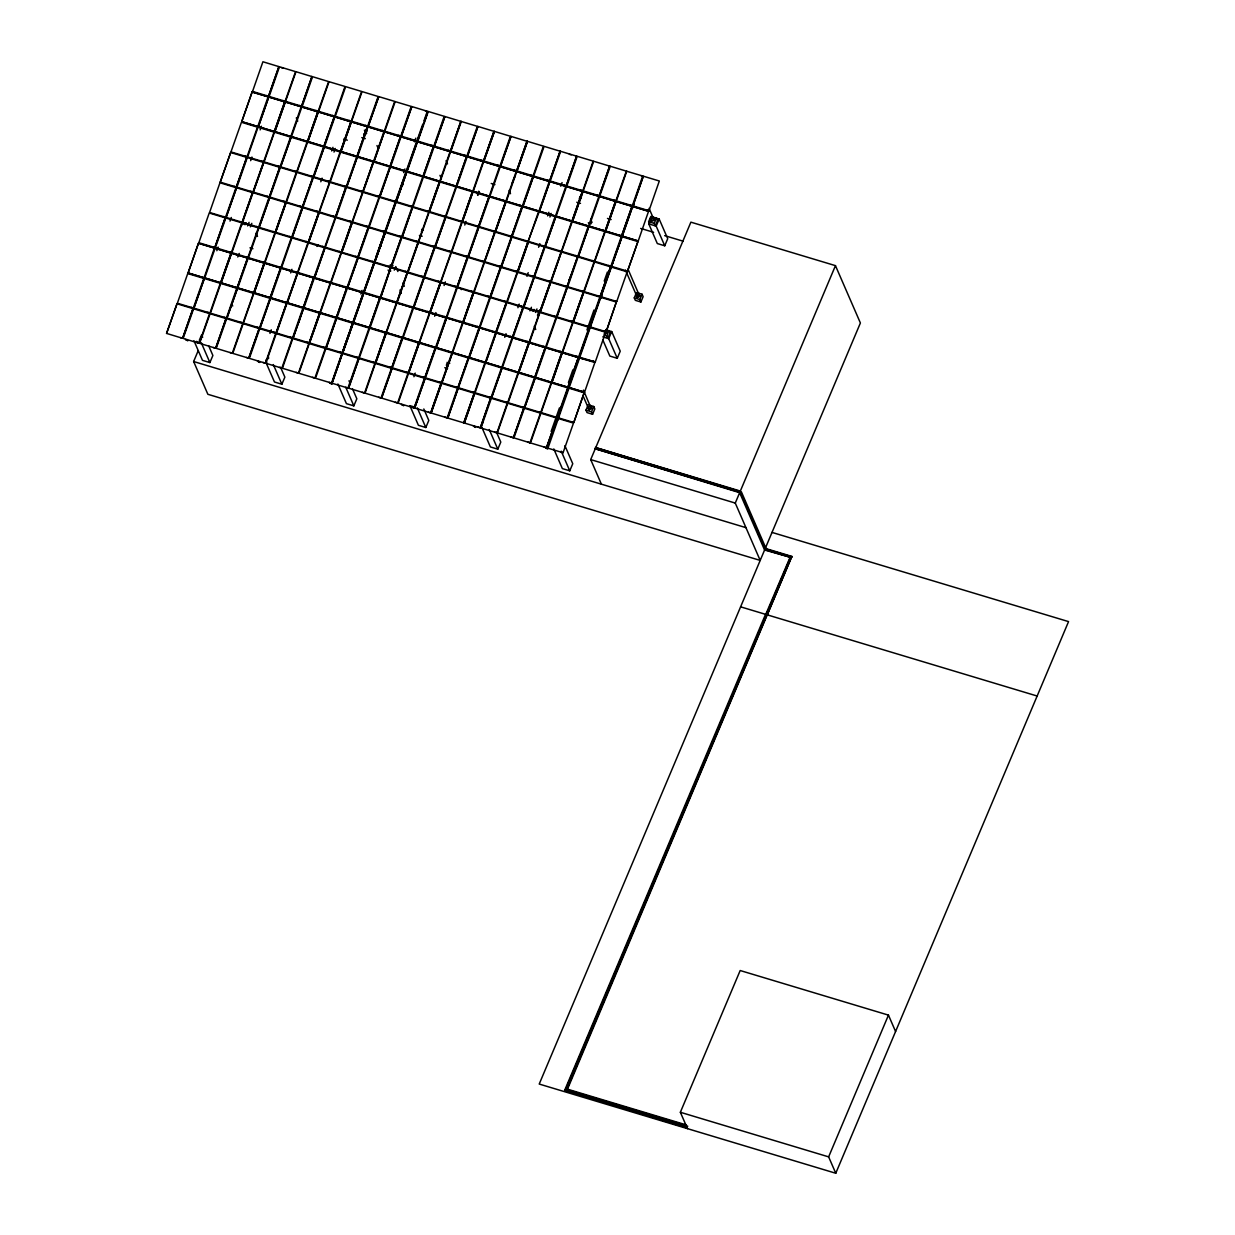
<?xml version="1.0" encoding="UTF-8"?>
<svg xmlns="http://www.w3.org/2000/svg" width="1235" height="1235" viewBox="0 0 1235 1235"><rect width="100%" height="100%" fill="white"/><g stroke="black" fill="none" stroke-linecap="round" stroke-linejoin="round"><path stroke-width="1.5" d="M767.367 614.521L791.851 556.398L766.086 548.649M767.599 615.076L765.715 613.903L564.657 1090.335L685.919 1127.524L686.32 1124.931L566.865 1088.992L767.259 614.135M605.86 330.702L606.169 331.644L616.358 302.004L606.138 331.968L604.517 332.987M636.658 295.211L637.97 296.647L639.282 295.288L628.09 269.369M390.924 267.578L407.21 272.626L396.79 302.266L380.766 297.403L390.908 267.516M606.864 332.416L605.767 329.575M590.577 405.481L591.966 408.43L588.694 409.974L587.891 407.303M654.643 220.015L653.253 217.051L649.981 218.61L651.37 221.544L654.365 220.139M639.992 296.307L638.881 293.22L635.608 294.764M166.54 333.404L176.96 303.764L193.031 308.642L182.61 338.297L166.586 333.419L177.037 303.841M187.751 273.522L177.361 303.239L193.339 308.04L203.775 278.4L187.782 273.583M188.09 272.981L198.48 243.264L214.427 248.065L198.434 243.249L188.09 272.981L204.084 277.782L214.427 248.065M220.231 182.147L230.652 152.507L246.722 157.385L236.302 187.041L220.231 182.147L230.698 152.522M252.527 91.483L262.916 61.765L278.94 66.644L268.52 96.284L252.496 91.405M192.953 308.565L182.61 338.297L180.31 337.541M214.828 247.54L225.156 217.808L209.224 213.022L198.835 242.724L214.828 247.54L225.249 217.885M225.557 217.283L235.978 187.643L219.953 182.765L209.579 212.482L225.557 217.283L223.257 216.542M236.302 187.041L246.722 157.385M193.617 308.765L183.15 338.405L199.221 343.284L209.549 313.567L193.648 308.827M193.88 308.148L204.346 278.523L220.293 283.309L209.95 313.042L193.926 308.163L204.346 278.523M247.031 156.783L257.451 127.143L241.442 122.265L230.96 151.905L247.031 156.783L244.731 156.042M257.775 126.541L241.782 121.663L252.125 92.007L241.705 121.647L257.775 126.541L268.118 96.809L252.172 92.023L268.118 96.809M278.848 66.566L268.52 96.284L266.204 95.543M204.701 277.983L215.091 248.266L231.038 253.067L220.695 282.784L204.624 277.89L220.695 282.784M226.098 217.391L236.518 187.751L252.588 192.629L242.168 222.285L226.144 217.406L236.595 187.828M247.309 157.509L236.919 187.226L252.913 192.027L263.333 162.387L247.34 157.571M258.362 126.665L268.736 96.994L284.729 101.81L274.386 131.528L258.316 126.649L274.386 131.528M258.393 126.726L268.782 97.009L284.806 101.888M220.617 282.707L231.038 253.067M231.424 252.527L241.767 222.809L225.835 218.008L215.353 247.648L231.424 252.527L229.123 251.786M252.511 192.552L242.168 222.285L239.868 221.544M231.547 253.221L221.08 282.846L237.151 287.74L247.571 258.084L237.151 287.74L221.127 282.861L231.501 253.206L247.494 258.007L231.593 253.283M263.642 161.785L274.062 132.13L257.991 127.251L247.648 156.969L263.642 161.785L261.341 161.029M274.293 131.45L284.729 101.81M242.292 222.964L231.902 252.681L247.895 257.482L258.316 227.842L242.322 223.026M253.299 192.104L263.719 162.449L279.789 167.343L269.369 196.982L253.299 192.104L263.796 162.526M285.115 101.285L295.536 71.63L279.465 66.752L269.137 96.469L285.115 101.285L282.815 100.529M285.239 101.965L274.865 131.666L290.842 136.483L301.186 106.75L285.239 101.965L301.186 106.75M285.285 102.026L274.865 131.666L290.842 136.483L288.542 135.742M215.677 348.239L226.02 318.506L215.677 348.239L199.607 343.345L210.074 313.721L226.098 318.599M226.422 317.982L236.75 288.264L220.818 283.463L210.429 313.181L226.422 317.982L224.122 317.241M258.64 227.24L268.968 197.507L253.036 192.722L242.554 222.346L258.64 227.24L256.324 226.484M269.369 196.982L279.712 167.265M226.947 318.09L237.429 288.465L253.453 293.343L243.017 322.983L226.947 318.09L237.429 288.465M280.113 166.74L290.534 137.085L274.463 132.207L264.12 161.924L280.113 166.74L277.813 165.984M301.587 106.225L311.93 76.508L301.587 106.225L285.563 101.363L295.983 71.707L312.007 76.585M237.768 287.925L248.158 258.208L264.182 263.086L253.762 292.726L237.768 287.925L253.762 292.726L264.105 263.009L248.189 258.269M258.902 227.966L248.513 257.667L264.506 262.484L274.926 232.828L258.933 228.027M259.165 227.348L269.585 197.693L285.655 202.586L275.235 232.226L259.211 227.363L269.678 197.77M280.638 166.849L291.12 137.208L307.052 142.01L296.709 171.727L280.638 166.849L291.151 137.27M291.46 136.668L301.849 106.966L317.796 111.752L307.453 141.485L291.429 136.606L307.453 141.485L317.796 111.752M232.288 353.241L242.708 323.585L226.638 318.707L216.218 348.347L232.288 353.241L229.988 352.484M259.165 328.541L243.172 323.678L232.767 353.38L248.744 358.181L259.165 328.541L248.744 358.181L246.444 357.44M254.209 292.819L264.583 263.148L280.561 267.964L270.233 297.681L254.163 292.803L270.233 297.681M285.98 201.984L296.323 172.252L280.376 167.466L269.909 197.091L285.98 201.984L283.679 201.228M254.24 292.88L264.63 263.163L280.654 268.041L270.141 297.604M275.637 232.303L286.103 202.663L302.035 207.465L291.707 237.182L275.637 232.303L286.103 202.663M318.198 111.227L328.618 81.587L312.548 76.694L302.204 106.411L318.198 111.227L315.882 110.486M307.855 141.546L318.275 111.891L334.345 116.785L323.925 146.425L307.855 141.546L323.925 146.425M307.932 141.624L318.321 111.906L334.345 116.785M329.05 81.664L318.661 111.366L334.654 116.183L344.997 86.45L329.081 81.726M259.489 327.939L269.909 298.283L253.839 293.405L243.418 323.045L259.489 327.939L257.189 327.198M280.962 267.439L291.306 237.707L275.359 232.921L264.969 262.623L280.962 267.439L278.662 266.683M259.751 328.664L249.362 358.366L265.355 363.183L275.698 333.45L259.782 328.726M260.029 328.047L270.45 298.391L286.52 303.285L276.1 332.925L260.029 328.047L270.496 298.407M312.856 177.284L302.436 206.94L286.458 202.123L296.848 172.406L312.856 177.284L302.436 206.94L300.136 206.183M313.181 176.682L323.524 146.95L307.577 142.164L297.11 171.788L313.181 176.682L310.88 175.941M323.832 146.347L334.253 116.707M270.851 297.867L281.225 268.165L297.249 273.028L286.829 302.683L270.805 297.805M292.232 237.29L302.668 207.65L318.738 212.528L308.318 242.183L292.325 237.367L302.668 207.65M313.443 177.408L302.976 207.048L319.047 211.926L329.467 182.286L313.474 177.469M313.721 176.79L324.188 147.15L340.119 151.951L329.791 181.684L313.767 176.806L324.218 147.227M334.917 116.908L324.543 146.61L340.52 151.426L350.941 121.786L334.87 116.893L350.941 121.786M276.1 332.925L286.52 303.285M297.573 272.426L307.916 242.708L291.969 237.907L281.58 267.625L297.573 272.426L295.273 271.685M308.318 242.183L318.738 212.528M265.834 363.322L276.223 333.62L292.247 338.483L281.827 368.138L265.803 363.26M287.23 302.745L297.65 273.105L313.644 277.906L303.301 307.638L287.23 302.745L303.301 307.638M340.52 151.426L350.863 121.694M287.307 302.822L297.697 273.12M308.441 242.863L297.959 272.503L314.03 277.381L324.45 247.741L308.472 242.925M308.704 242.245L319.17 212.605L335.194 217.483L324.774 247.139L308.75 242.261L319.201 212.682M351.265 121.169L361.608 91.452L345.661 86.651L335.272 116.368L351.265 121.169L348.965 120.428M340.644 152.106L330.254 181.823L346.248 186.624L356.668 156.984L340.69 152.167M351.388 121.864L340.999 151.565L356.992 156.382L367.335 126.649L351.342 121.848L340.999 151.565L356.992 156.382L367.335 126.649M292.556 337.881L302.899 308.163L286.952 303.362L276.578 333.079L292.556 337.881L290.256 337.14M303.223 307.561L313.644 277.906M335.519 216.881L345.846 187.149L335.519 216.881L319.448 211.988L329.915 182.363L345.939 187.226M293.096 337.989L303.517 308.349L319.587 313.227L309.167 342.882L293.143 338.004L303.594 308.426M330.239 282.908L319.911 312.625L303.918 307.824L314.308 278.107L330.332 282.985L314.308 278.107M367.721 126.124L378.142 96.484L362.071 91.591L351.651 121.246L367.721 126.124L365.421 125.383M314.647 277.566L324.99 247.849L314.647 277.566L330.64 282.383L341.061 252.727L325.067 247.864M346.788 186.732L357.208 157.092L373.279 161.97L362.858 191.626L346.834 186.747L357.286 157.169M383.931 131.651L373.603 161.368L357.61 156.567L367.999 126.85L384.023 131.728L367.999 126.85M368.262 126.232L378.728 96.608L394.675 101.394L384.332 131.126L368.262 126.232L378.759 96.67M282.429 368.262L298.422 373.124L308.843 343.484L292.772 338.591L282.414 368.262M309.167 342.882L319.51 313.15M341.385 252.125L351.713 222.408L335.781 217.607L325.314 247.247L341.385 252.125L351.805 222.485M309.29 343.562L298.901 373.279L314.894 378.08L325.314 348.44L309.321 343.623M352.114 221.883L362.534 192.228L346.464 187.334L336.136 217.067L352.114 221.883L349.814 221.127M373.202 161.893L362.858 191.626L360.558 190.885M320.066 313.381L309.553 342.944L320.035 313.32L335.966 318.105L325.639 347.838L309.63 342.959M320.374 312.779L330.764 283.062L346.711 287.863L336.368 317.58L320.297 312.687L336.368 317.58M352.284 222.624L341.863 252.264L357.841 257.081L368.262 227.425L357.841 257.081L355.541 256.34M341.863 252.264L352.237 222.562M374.035 161.461L384.409 131.79L400.48 136.684L390.059 166.324L374.066 161.523L390.059 166.324L400.402 136.606L384.409 131.79L374.066 161.523M395.2 101.563L384.811 131.265L400.804 136.082L411.224 106.426L395.231 101.625M336.291 317.503L346.711 287.863L330.795 283.124M347.112 287.323L357.532 257.683L341.462 252.789L331.119 282.522L347.112 287.323L344.812 286.582M325.901 348.563L315.512 378.265L331.505 383.082L341.925 353.426L325.932 348.625M326.163 347.946L336.584 318.29L352.654 323.184L342.234 352.824L326.256 348.023L336.584 318.29M368.586 226.823L379.006 197.183L362.982 192.305L352.515 221.945L368.586 226.823L366.286 226.082M379.315 196.581L389.751 166.926L373.665 162.047L363.244 191.687L379.315 196.581L377.015 195.825M336.985 317.765L347.375 288.064L363.322 292.849L352.978 322.582L336.908 317.688L352.978 322.582M347.637 287.431L358.119 257.806L374.051 262.607L363.707 292.325L347.699 287.446L358.15 257.868M372.152 261.326L374.375 261.99L384.795 232.35L374.452 262.067L358.459 257.204L368.879 227.611M379.855 196.689L390.275 167.034L406.346 171.927L395.926 201.567L379.932 196.766L390.275 167.034M401.329 136.19L411.811 106.55L427.819 111.428L417.399 141.068L401.39 136.205L411.842 106.611M342.234 352.824L352.654 323.184M342.635 352.886L353.102 323.261L369.033 328.062L358.706 357.779L342.682 352.901L353.102 323.261M385.197 231.825L395.617 202.169L379.546 197.291L369.203 227.008L385.197 231.825L382.881 231.084M395.926 201.567L406.346 171.927M374.838 262.144L385.274 232.489L401.344 237.382L390.924 267.022L374.838 262.144L385.351 232.566M406.67 171.325L417.013 141.593L401.02 136.792L390.677 166.509L406.67 171.325L390.646 166.447M385.66 231.964L396.049 202.262L412.073 207.125L401.653 236.78L385.629 231.902M396.327 201.645L406.794 172.005L422.725 176.806L412.397 206.523L396.373 201.66L406.794 172.005M407.149 171.464L417.523 141.763L433.47 146.548L423.126 176.281L407.056 171.387L423.126 176.281M417.878 141.16L433.871 146.023L444.214 116.306L428.298 111.505L417.847 141.145M347.961 388.037L358.304 358.304L342.357 353.519L331.968 383.221L347.961 388.037L345.661 387.281M379.778 297.805L369.435 327.522L379.855 297.882L363.862 293.019M380.179 297.28L390.522 267.547L374.575 262.762L364.109 292.386L380.179 297.28L377.879 296.539M390.924 267.022L401.344 237.382M358.968 358.505L348.502 388.145L364.572 393.023L374.915 363.306L358.968 358.505L348.579 388.222M423.049 176.204L433.47 146.548M396.389 302.807L386.046 332.524L370.052 327.723L380.442 298.005L396.466 302.884L380.442 298.005M380.72 297.388L390.739 267.47M402.27 236.966L412.613 207.233L402.27 236.966L418.264 241.767L428.684 212.127L412.691 207.264M439.428 181.869L423.42 177.006L413.015 206.708L428.993 211.525L439.428 181.869L428.993 211.525L426.692 210.768M450.08 151.55L439.737 181.267L423.744 176.466L434.133 146.749L450.158 151.627L434.164 146.764M444.909 116.569L434.411 146.131L444.878 116.507L460.902 121.37L450.482 151.025L434.473 146.147M375.317 362.781L385.644 333.049L375.317 362.781L359.292 357.903L369.713 328.263L385.737 333.126M375.702 362.843L386.123 333.188L402.193 338.081L391.773 367.721L375.749 362.858L386.2 333.265M407.519 272.024L417.939 242.369L401.915 237.506L391.449 267.13L407.519 272.024L405.219 271.283M412.845 307.747L402.517 337.479L386.447 332.585L396.914 302.961L412.938 307.824L396.944 303.023M407.643 272.703L397.253 302.421L413.246 307.222L423.667 277.582L407.673 272.765M407.921 272.086L418.341 242.446L434.411 247.324L423.991 276.98L407.967 272.101L418.418 242.523M450.482 151.025L460.809 121.292M429.394 211.586L439.861 181.946L455.885 186.825L445.464 216.48L429.44 211.602M429.471 211.664L439.892 182.024M440.216 181.406L450.605 151.704L466.629 156.583L456.209 186.223L440.216 181.406L456.209 186.223L466.537 156.49L450.636 151.766M461.334 121.447L450.945 151.164L466.938 155.965L477.358 126.325L461.365 121.509M381.028 397.979L391.449 368.339L375.378 363.445L365.051 393.162L381.028 397.979L378.728 397.238M391.773 367.721L402.116 338.004M381.569 398.087L392.035 368.447L407.982 373.248L397.639 402.981L381.569 398.087L392.035 368.447M434.72 246.722L445.14 217.082L429.132 212.204L418.65 241.844L434.72 246.722L432.42 245.981M403.135 337.664L413.509 307.947L429.456 312.748L419.113 342.466L403.042 337.587L419.113 342.466M413.787 307.33L424.207 277.69L440.277 282.568L429.857 312.223L413.864 307.407L424.207 277.69M434.998 247.448L424.608 277.165L440.602 281.966L451.022 252.326L435.029 247.509M435.26 246.83L445.727 217.206L461.674 221.991L451.331 251.724L435.307 246.846L445.758 217.267M456.827 186.408L467.2 156.691L483.147 161.492L472.804 191.224L456.78 186.346L472.804 191.224M467.478 156.073L477.899 126.433L493.969 131.327L483.549 160.967L467.525 156.089L477.976 126.51M408.384 372.723L418.711 342.99L408.384 372.723L392.359 367.845L402.78 338.205L418.804 343.083M429.857 312.223L440.277 282.568M408.77 372.785L419.19 343.145L435.26 348.023L424.84 377.678L408.77 372.785L419.236 343.16M462.075 221.466L472.403 191.749L462.075 221.466L446.005 216.588L456.471 186.948L472.496 191.826M445.928 317.704L435.585 347.421L419.514 342.543L429.981 312.903L446.005 317.781L430.012 312.964M430.243 312.285L440.725 282.661L456.657 287.446L446.314 317.179L430.305 312.301L440.756 282.722M483.549 160.967L493.969 131.327M462.199 222.146L451.809 251.863L467.803 256.679L478.13 226.947L462.23 222.223M462.461 221.528L472.881 191.888L488.952 196.766L478.532 226.422L462.508 221.544L472.928 191.904M499.619 166.447L489.276 196.164L473.283 191.363L483.672 161.646L499.696 166.524L483.688 161.661M483.935 161.029L494.417 131.404L510.425 136.267L500.005 165.922L483.935 161.029L494.448 131.466M414.111 407.921L424.439 378.203L408.507 373.402L398.118 403.119L414.111 407.921L411.795 407.179M424.84 377.678L435.26 348.023M457.058 286.921L467.401 257.204L457.058 286.921L440.988 282.043L451.454 252.403L467.478 257.281M414.636 408.029L425.056 378.389L441.127 383.267L430.706 412.922L414.698 408.044L425.149 378.466M478.532 226.422L488.952 196.766M435.847 348.147L425.458 377.864L441.451 382.665L451.871 353.025L435.878 348.208M446.591 317.904L436.202 347.606L452.195 352.423L462.523 322.69L446.591 317.904L462.523 322.69M446.622 317.966L436.202 347.606L452.195 352.423M468.327 256.787L478.81 227.147L494.818 232.026L484.398 261.666L468.389 256.803L478.84 227.209M505.563 201.768L489.569 196.905L479.149 226.607L495.142 231.424L505.563 201.768L495.142 231.424M516.215 171.433L505.887 201.166L489.894 196.35L500.283 166.648L516.307 171.511L500.314 166.71M500.546 166.03L510.966 136.375L527.036 141.269L516.616 170.909L500.592 166.046L511.043 136.452M430.706 412.922L441.049 383.19M462.924 322.165L473.267 292.448L462.924 322.165L446.9 317.302L457.32 287.647L473.345 292.525M431.108 412.984L441.574 383.359L457.521 388.145L447.178 417.878L431.154 412.999L441.605 383.421M468.343 357.98L452.334 353.117L441.837 382.742L457.923 387.62L468.343 357.98L457.923 387.62M473.669 291.923L484.089 262.268L468.019 257.389L457.676 287.107L473.669 291.923L471.369 291.167M494.741 231.948L484.398 261.666L482.098 260.925M441.929 382.819L452.35 353.164M478.995 327.646L468.652 357.378L452.658 352.562L463.048 322.86L479.072 327.723L463.079 322.922M463.326 322.227L473.792 292.602L489.724 297.403L479.396 327.121L463.372 322.242L473.792 292.602M516.616 170.909L526.959 141.191M495.528 231.485L505.949 201.83L522.034 206.724L511.599 236.364L495.59 231.501L506.041 201.907M532.686 176.389L522.343 206.121L506.35 201.305L516.739 171.603L532.764 176.466L516.739 171.603M517.017 170.986L527.438 141.33L543.415 146.147L533.088 175.864L517.017 170.986L527.515 141.407M447.796 418.063L458.139 388.33L447.796 418.063L480.322 427.835L490.665 398.118L480.322 427.835L478.022 427.094M500.546 267.223L490.125 296.863L474.147 292.062L484.521 262.345L500.546 267.223L490.125 296.863L487.825 296.122M500.87 266.621L511.29 236.966L495.22 232.087L484.799 261.727L500.87 266.621L498.569 265.88M521.942 206.646L511.599 236.364L509.299 235.623M485.262 362.364L469.192 357.486L479.659 327.846L495.606 332.647L479.612 327.831L469.269 357.563L485.262 362.364L495.606 332.647M506.335 302.39L495.914 332.045L506.412 302.467L490.418 297.604L480.014 327.306L512.54 337.093L522.961 307.438L512.54 337.093M501.132 267.347L490.743 297.064L506.736 301.865L517.156 272.225L501.163 267.408M501.41 266.729L511.83 237.074L527.901 241.967L517.48 271.623L501.487 266.806L511.83 237.074M560.103 151.21L544.11 146.347L533.705 176.049L549.683 180.866L560.103 151.21L549.683 180.866M474.209 393.224L463.789 422.864L474.209 393.224L458.139 388.33M474.518 392.622L484.861 362.889L468.914 358.104L458.447 387.728L474.518 392.622L472.218 391.865M517.48 271.623L527.901 241.967M485.772 362.473L496.192 332.817L512.139 337.618L501.796 367.335L485.725 362.457L501.796 367.335M528.21 241.365L538.553 211.633L522.606 206.847L512.232 236.549L544.743 246.336L555.086 216.604L539.155 211.818L528.132 241.288M538.954 211.108L522.884 206.23L538.954 211.108L549.297 181.391L533.35 176.59L549.374 181.468M485.803 362.534L496.192 332.817M496.516 332.215L506.937 302.575L522.961 307.438M517.666 272.317L507.276 302.035L523.269 306.836L533.69 277.196L517.697 272.379M517.944 271.7L528.364 242.045L544.434 246.938L534.014 276.594L517.99 271.715L528.441 242.137M555.488 216.079L539.417 211.2L549.884 181.56L565.831 186.362L549.837 181.545L539.494 211.278L555.488 216.079L565.831 186.362M491.051 397.593L501.472 367.937L485.401 363.059L475.074 392.776L491.051 397.593L488.751 396.836M491.592 397.701L502.058 368.061L518.005 372.862L507.662 402.579L491.638 397.716L502.058 368.061M576.56 156.104L566.232 185.837L576.652 156.181L560.628 151.318L550.239 181.02L566.232 185.837L563.916 185.08M502.413 367.521L512.803 337.819L528.827 342.682L518.407 372.337L502.383 367.459M513.158 337.278L523.532 307.561L539.556 312.44L529.136 342.08L513.112 337.217M523.81 306.944L534.23 277.304L550.301 282.182L539.88 311.837L523.887 307.021L534.23 277.304M545.021 247.062L534.539 276.702L550.625 281.58L561.045 251.94L545.052 247.124M545.283 246.444L555.75 216.804L571.697 221.605L561.354 251.338L545.33 246.46L555.781 216.866M556.105 216.264L566.494 186.562L582.426 191.348L572.098 221.08L556.028 216.187L572.098 221.08M496.933 432.837L507.261 403.104L491.329 398.318L480.94 428.02L496.933 432.837L494.617 432.096M518.407 372.337L528.734 342.604L512.818 337.819M539.88 311.837L550.301 282.182M518.793 372.399L529.213 342.759L545.206 347.56L534.863 377.293L518.793 372.399L534.863 377.293M572.006 221.003L582.426 191.348M518.87 372.476L529.259 342.774M529.614 342.234L539.957 312.501L556.028 317.395L545.608 347.035L529.583 342.157M540.266 311.899L550.748 282.259L566.757 287.137L556.337 316.777L540.328 311.915L550.779 282.321M551.011 281.642L561.431 252.002L577.501 256.88L567.081 286.535L551.088 281.719L561.431 252.002M582.827 190.823L593.17 161.106L577.224 156.305L566.85 186.022L582.827 190.823L580.527 190.082M572.222 221.76L561.755 251.4L577.826 256.278L588.153 226.561L572.253 221.821M582.951 191.518L572.561 221.219L588.555 226.036L598.898 196.303L582.951 191.518L598.898 196.303M582.982 191.579L572.561 221.219L588.555 226.036M523.81 408.137L513.389 437.792L523.733 408.059L507.739 403.258L497.365 432.914M524.134 407.535L534.462 377.817L518.53 373.016L508.141 402.733L524.134 407.535L521.818 406.794M534.786 377.215L545.206 347.56M567.081 286.535L577.501 256.88M524.659 407.643L535.141 378.018L551.15 382.881L540.729 412.536L524.659 407.643L535.172 378.08M599.299 195.778L609.642 166.061L599.299 195.778L583.229 190.9L593.695 161.26L609.719 166.138M535.481 377.478L545.87 347.761L561.817 352.562L551.474 382.279L535.45 377.416L551.474 382.279M556.63 317.519L572.639 322.381L562.218 352.037L546.21 347.159L556.645 317.58M556.877 316.886L567.297 287.246L583.368 292.139L572.947 321.779L556.923 316.901L567.374 287.323M578.443 256.463L588.771 226.746L578.351 256.386L594.421 261.28L604.764 231.547L588.848 226.761M589.172 226.221L599.562 196.504L615.509 201.305L605.165 231.022L589.141 226.159L605.165 231.022L615.509 201.305M530 442.778L540.421 413.138L524.35 408.245L513.93 437.9L530 442.778L527.7 442.037M551.397 382.202L561.817 352.562M572.947 321.779L583.368 292.139M556.877 418.094L540.884 413.231L530.479 442.933L546.457 447.734L556.877 418.094L546.457 447.734M583.692 291.522L594.112 261.882L578.042 256.988L567.699 286.721L583.692 291.522L581.392 290.781M615.91 200.78L626.33 171.125L610.26 166.246L599.839 195.886L615.91 200.78L613.594 200.024M573.426 321.918L583.769 292.201L573.426 321.918L589.419 326.735L599.839 297.079L583.831 292.216M605.613 231.115L615.972 201.444L631.965 206.26L621.622 235.978L605.551 231.099L621.622 235.978M605.644 231.177L616.033 201.459L632.042 206.338L621.545 235.9L619.322 235.237M626.762 171.217L616.373 200.919L632.366 205.736L642.709 176.003L626.793 171.279M541.208 412.613L557.201 417.492L567.621 387.836L551.551 382.958L541.177 412.613M567.853 387.157L578.273 357.517L562.342 352.716L578.366 357.594L567.93 387.234L551.952 382.418L562.28 352.701L551.952 382.418L567.93 387.234M578.675 356.977L589.095 327.337L573.071 322.458L562.681 352.176L578.675 356.977L576.375 356.236M557.464 418.217L547.074 447.919L563.067 452.736L573.488 423.08L557.494 418.279M557.741 417.6L568.162 387.944L557.819 417.677L573.812 422.478L584.14 392.761L573.812 422.478M610.569 266.837L600.148 296.477L584.17 291.676L594.544 261.959L610.569 266.837L600.148 296.477L597.848 295.736M610.893 266.235L621.313 236.58L605.243 231.701L594.822 261.341L610.893 266.235L608.593 265.479M568.548 387.42L578.937 357.718L594.884 362.503L584.541 392.236L568.471 387.342L584.541 392.236M579.215 357.085L589.682 327.46L605.629 332.261L595.285 361.978L579.261 357.1L589.712 327.522M606.014 331.721L590.021 326.858L600.457 297.264M611.155 266.961L600.766 296.662L616.759 301.479L627.179 271.824L611.186 267.022M611.433 266.343L621.9 236.703L637.924 241.581L627.504 271.221L611.479 266.359L621.931 236.765M627.504 271.221L637.924 241.581M638.233 240.979L648.576 211.247L632.582 206.446L622.239 236.163L638.233 240.979L622.208 236.101M648.977 210.722L659.32 181.005L643.373 176.204L632.984 205.921L648.977 210.722L646.677 209.981M216.851 250.72L218.132 247.093M260.153 129.891L261.434 126.263M250.674 160.658L251.955 157.046M230.003 221.111L231.285 217.483M320.807 181.761L322.088 178.133M331.675 150.948L332.956 147.32M290.673 272.92L291.954 269.307M269.986 333.435L271.268 329.807M333.99 152.09L335.256 148.462M360.805 294.007L362.087 290.395M403.644 172.591L404.926 168.979M414.528 141.793L415.794 138.166M349.628 333.326L331.721 384.1L349.227 332.632M350.508 329.004L374.807 260.137M376.088 256.51L422.771 124.226M424.053 120.598L427.248 111.536L425.396 110.98M350.91 329.699L375.239 260.786M376.521 257.158L423.235 124.766M424.516 121.154L427.078 113.898M464.746 225.048L466.027 221.42M444.075 285.501L445.356 281.873M434.627 316.222L435.909 312.594M477.482 194.806L478.763 191.178M413.926 376.737L415.207 373.109M477.93 195.392L479.211 191.765M504.744 337.309L506.026 333.682M547.599 215.893L548.88 212.266M526.928 276.316L528.21 272.688M538.583 247.262L539.865 243.635M517.913 307.716L519.194 304.088M549.915 217.036L551.181 213.408M560.783 186.207L562.064 182.579M551.15 431.447L559.455 407.89M568.409 382.51L572.886 369.836M586.965 329.961L593.989 310.031M604.224 281.04L607.419 271.978M547.244 448.32L545.391 447.765L547.645 449.046L643.173 176.481L641.32 175.926M557.88 420.039L559.162 416.411M600.766 298.53L602.047 294.903M632.768 207.85L634.049 204.223M403.289 184.586L401.498 185.559M462.183 288.666L461.257 289.638M531.698 309.615L531.59 310.556M588.477 407.179L589.002 408.816L590.932 407.89L583.46 390.09M241.273 225.99L243.511 220.679M247.587 225.897L249.084 222.346M250.319 226.854L251.816 223.319M601.383 484.166L590.7 459.59L690.89 222.161L835.462 265.649L735.273 503.077L760.189 560.412L207.866 394.289L193.633 361.531L198.109 350.894M237.737 256.988L239.235 253.437M193.941 340.69L202.478 360.342L209.888 362.565L212.883 355.479L208.607 345.661M365.344 130.462L366.625 133.164M298.052 323.555L299.549 320.004M265.911 362.334L274.463 381.986L281.873 384.224L284.868 377.138L280.592 367.304M394.274 270.156L395.771 266.606L397.902 271.53M337.881 383.977L346.433 403.644L353.843 405.867L356.838 398.781L352.562 388.948M415.284 405.126L417.523 399.8M512.232 182.826L515.227 175.74M409.866 405.636L418.403 425.288L425.813 427.511L428.807 420.425L423.821 408.955M481.696 425.102L483.194 421.552M529.923 310.819L531.42 307.268M535.481 312.486L536.978 308.935M537.472 315.218L539.726 309.908M481.835 427.279L490.388 446.931L497.798 449.169L500.792 442.084L496.516 432.25M568.918 280.36L571.157 275.05M649.703 224.183L648.622 221.713L650.876 216.403L659.181 219.043L667.718 238.695L664.739 245.78L657.313 243.557L648.776 223.89L650.258 220.355M606.709 335.905L608.948 330.594L610.013 333.049L607.774 338.359L606.709 335.905L603.93 335.071M654.195 223.396L656.433 218.07L657.499 220.54L655.26 225.851L654.195 223.396L648.622 221.713M602.711 339.687L609.843 356.066L617.253 358.304L608.701 338.637L611.696 331.551L605.891 329.853M664.739 245.78L656.186 226.128L659.181 219.043M589.589 405.25L593.757 406.5L594.822 408.955L592.584 414.281L587.026 412.598L585.961 410.144L588.2 404.833M637.893 292.988L642.061 294.239L643.126 296.693L640.888 302.004L635.33 300.337L634.265 297.882L636.504 292.572M635.732 295.026L637.291 297.558M592.584 414.281L591.519 411.826L593.757 406.5M640.888 302.004L639.823 299.549L642.061 294.239M553.805 448.923L562.357 468.59L569.767 470.813L572.762 463.727L564.92 445.712M617.253 358.304L620.248 351.203L611.696 331.551M765.839 614.181L790.122 557.217L765.577 549.837M565.012 1091.153L790.863 556.584M686.675 1125.749L567.22 1089.81L791.851 556.398M687.494 1128.651L680.361 1112.272L740.182 970.525L888.459 1015.124L895.576 1031.503M685.919 1127.524L686.32 1124.931M686.938 1127.941L687.694 1126.166M835.462 265.649L860.394 322.983L539.216 1084.052L835.771 1173.25L828.639 1156.871L888.459 1015.124M835.771 1173.25L1068.553 621.606L772.014 532.409M592.985 361.238L595.208 361.901L578.983 357.779M653.176 218.055C655.245 219.29 650.011 222.238 651.354 218.472M244.005 222.748L243.82 224.245M268.489 356.915L268.535 358.644M380.92 246.259L380.118 246.907M389.612 267.825L390.059 266.096M446.391 365.39L446.838 363.661M581.037 198.619L579.2 198.326M358.428 307.885L359.2 306.002M336.723 368.817L337.495 366.949M366.455 133.534L363.707 134.738M636.998 297.697L640.27 296.153M244.993 224.755L246.105 222.809M316.963 246.413L318.213 244.731M421.644 229.309L423.358 230.343M579.971 196.442L581.484 196.89M422.401 231.624L421.382 231.593M532.887 311.359L533.999 309.398M637.924 294.177L639.221 294.98M589.62 406.454L590.932 407.241M364.912 131.497L365.591 133.164L363.785 133.797M564.657 1090.335L685.564 1126.69M281.441 67.678L283.294 68.249M569.35 154.282L571.203 154.838M317.874 111.829L301.849 106.966M351.419 121.925L367.412 126.726M401.097 136.869L417.09 141.67M417.569 141.824L433.547 146.625M467.247 156.768L483.225 161.569M566.525 186.624L582.519 191.425M615.586 201.382L599.562 196.504M632.66 206.523L648.653 211.324M364.356 130.231L367.15 131.064M361.793 137.579L365.313 138.644M576.791 202.247L580.496 203.358M648.776 223.89L656.186 226.128M343.639 139.076L347.328 140.188M491.237 183.475L494.926 184.586M607.481 218.441L611.171 219.537M640.687 228.429L653.608 232.303M664.677 235.638L683.125 241.18M588.308 222.794L591.272 223.689M357.579 156.505L373.603 161.368M423.713 176.404L439.737 181.267M473.267 191.302L489.276 196.164M505.887 201.166L489.894 196.35M506.319 201.243L522.343 206.121M634.265 297.882L639.823 299.549M419.406 235.391L422.185 236.225M352.268 222.562L368.262 227.425M368.879 227.564L384.872 232.427M600.442 297.218L616.435 302.081M390.245 264.815L393.023 265.649M388.006 270.125L390.785 270.959M602.773 336.862L608.701 338.637M249.964 247.834L252.928 248.714M281.256 268.165L297.172 272.95M215.122 248.328L231.115 253.144M313.721 277.983L297.65 273.105M347.405 288.125L363.399 292.927M379.855 297.882L363.785 292.988L353.457 322.721L369.435 327.522M413.555 308.009L429.533 312.825M496.223 332.879L512.216 337.695M545.283 347.637L529.213 342.759M545.901 347.822L561.894 352.639M270.835 297.82L286.829 302.683M303.887 307.762L319.911 312.625M370.052 327.723L386.046 332.524M386.493 332.601L402.517 337.479M419.56 342.558L435.585 347.421M452.658 352.562L468.652 357.378M502.398 367.474L518.314 372.26M584.232 392.838L568.162 387.944M447.024 362.364L449.802 363.214M444.785 367.69L447.564 368.524M585.961 410.144L591.519 411.826M490.743 398.195L474.749 393.378M590.7 459.59L735.273 503.077M196.257 341.385L201.351 342.913L209.888 362.565M410.792 405.914L414.96 407.164M497.396 432.929L513.389 437.792M331.32 383.375L329.467 382.819L331.721 384.1M193.633 361.531L745.955 527.654M792.098 556.954L765.082 548.834L739.919 490.943L595.347 447.471L741.386 491.87L766.317 549.204L765.823 550.378L740.892 493.043L594.853 448.645L739.41 492.132L764.588 550.007L791.357 557.587M766.148 614.042L767.383 614.413M740.599 606.833L1037.153 696.031M680.361 1112.272L828.639 1156.871M299.287 105.484L301.51 106.148M332.354 115.442L334.654 116.183M382.032 130.385L384.332 131.126M398.488 135.325L400.804 136.082M415.099 140.327L417.399 141.068M431.571 145.282L433.871 146.023M448.166 150.269L450.389 150.948M464.638 155.224L466.938 155.965M481.249 160.226L483.472 160.89M497.705 165.181L500.005 165.922M514.316 170.168L516.539 170.831M530.772 175.123L533.088 175.864M547.383 180.109L549.606 180.789M596.999 195.037L599.207 195.701M630.066 204.979L632.366 205.736M503.571 200.425L505.794 201.089M520.043 205.365L522.266 206.044M602.865 230.281L605.088 230.945M340.443 151.349L324.496 146.548M404.37 170.569L406.577 171.248M294.409 170.986L296.709 171.727M327.491 180.928L329.791 181.684M343.947 185.883L346.248 186.624M393.625 200.826L395.848 201.49M410.097 205.782L412.397 206.523M443.164 215.724L445.464 216.48M459.775 220.725L461.983 221.389M476.231 225.681L478.454 226.345M492.842 230.667L495.065 231.346M542.443 245.595L544.743 246.336M559.054 250.581L561.354 251.338M575.51 255.537L577.826 256.278M592.121 260.539L594.421 261.28M625.188 270.48L627.411 271.144M234.002 186.284L236.225 186.964M250.597 191.286L252.913 192.027M267.069 196.242L269.292 196.905M316.747 211.185L319.047 211.926M333.203 216.14L335.426 216.804M399.353 236.024L401.653 236.78M415.963 241.026L418.264 241.767M449.031 250.967L451.331 251.724M465.487 255.923L467.803 256.679M515.165 270.866L517.388 271.53M531.714 275.837L534.014 276.594L544.434 246.938M548.309 280.839L550.625 281.58M564.781 285.794L567.004 286.458M614.459 300.738L616.759 301.479M272.935 231.485L275.235 232.226L285.655 202.586M289.407 236.441L291.707 237.182M306.002 241.427L308.225 242.106M322.474 246.382L324.774 247.139M339.085 251.384L341.292 252.048M388.608 266.281L390.831 266.945M421.691 276.223L423.991 276.98L434.411 247.324M438.286 281.225L440.602 281.966M454.758 286.18L456.981 286.844M504.436 301.124L506.736 301.865M520.969 306.095L523.269 306.836M537.58 311.081L539.803 311.76M554.036 316.036L556.337 316.777M570.647 321.038L572.87 321.702M587.104 325.994L589.419 326.735M603.714 330.98L605.937 331.644M212.513 246.799L214.736 247.463M245.595 256.741L247.895 257.482M262.19 261.743L264.506 262.484M311.729 276.64L314.03 277.381M328.34 281.626L330.64 282.383M361.407 291.583L363.707 292.325M394.49 301.525L396.79 302.266L407.21 272.626M410.946 306.481L413.246 307.222M427.557 311.482L429.78 312.146M444.013 316.422L446.314 317.179M460.624 321.424L462.847 322.088M477.096 326.38L479.396 327.121M510.225 336.337L512.448 337.016M526.836 341.339L529.136 342.08M543.307 346.294L545.608 347.035M559.903 351.28L562.218 352.037M582.241 391.48L584.464 392.159M367.135 326.781L369.358 327.445L353.411 322.659M482.962 361.623L485.185 362.287M191.039 307.299L193.339 308.04M207.65 312.285L209.95 313.042M240.717 322.242L243.017 322.983M273.8 332.184L276.007 332.848M306.867 342.141L309.09 342.805M323.323 347.081L325.639 347.838M339.934 352.083L342.157 352.747M356.406 357.038L358.706 357.779M373.001 362.025L375.224 362.704M389.473 366.98L391.696 367.644M406.083 371.982L408.291 372.646M422.54 376.937L424.763 377.601M439.151 381.924L441.451 382.665M455.607 386.879L457.83 387.543M505.362 401.838L507.662 402.579M538.429 411.78L540.729 412.536M554.901 416.735L557.201 417.492M571.496 421.737L573.719 422.401M196.905 342.543L199.221 343.284M213.377 347.498L215.6 348.162M263.055 362.442L265.355 363.183M279.511 367.382L281.827 368.138M296.122 372.383L298.422 373.124M312.594 377.339L314.894 378.08M329.189 382.325L331.505 383.082M362.272 392.282L364.572 393.023M395.339 402.224L397.639 402.981M428.406 412.181L430.629 412.845M444.878 417.121L447.178 417.878M511.089 437.036L513.312 437.715M544.156 446.993L546.379 447.657M560.767 451.979L563.067 452.736M188.013 272.904L204.084 277.782M649.039 208.329L653.593 218.811M625.543 270.249L636.673 295.86M766.024 613.764L766.379 614.582M765.715 613.903L766.071 614.721M590.623 219.228L592.044 222.501M509.098 190.422L510.518 193.71M583.152 396.111L588.369 408.121M534.307 326.225L535.728 329.498M446.097 160.643L447.518 163.931M561.215 451.161L569.767 470.813M439.969 175.339L441.389 178.612M376.968 145.545L378.404 148.833M489.245 429.502L497.798 449.169M402.888 282.985L404.324 286.273M399.908 290.071L401.329 293.359M296.307 117.881L297.728 121.169M417.276 407.859L425.813 427.511M348.996 380.766L350.431 384.039M346.016 387.852L353.843 405.867M256.093 233.137L257.513 236.425M273.321 364.557L281.873 384.224M265.772 360.157L266.837 362.611M231.64 303.578L232.705 306.033M566.865 1088.992L567.22 1089.81M566.124 1090.767L566.479 1091.586M202.663 337.325L201.598 334.87L199.36 340.181L200.425 342.635M533.35 176.59L522.961 206.307L533.381 176.651M474.672 393.301L464.329 423.034L474.719 393.317M607.157 332.508L604.177 333.898L607.172 332.524M187.365 340.073L185.512 339.517L187.766 340.814L187.365 340.073M259.335 361.716L257.482 361.16L259.736 362.457L259.335 361.716M403.289 405.018L401.437 404.462L403.691 405.759L403.289 405.018M475.259 426.662L473.406 426.106L475.66 427.403L475.259 426.662"/></g></svg>
